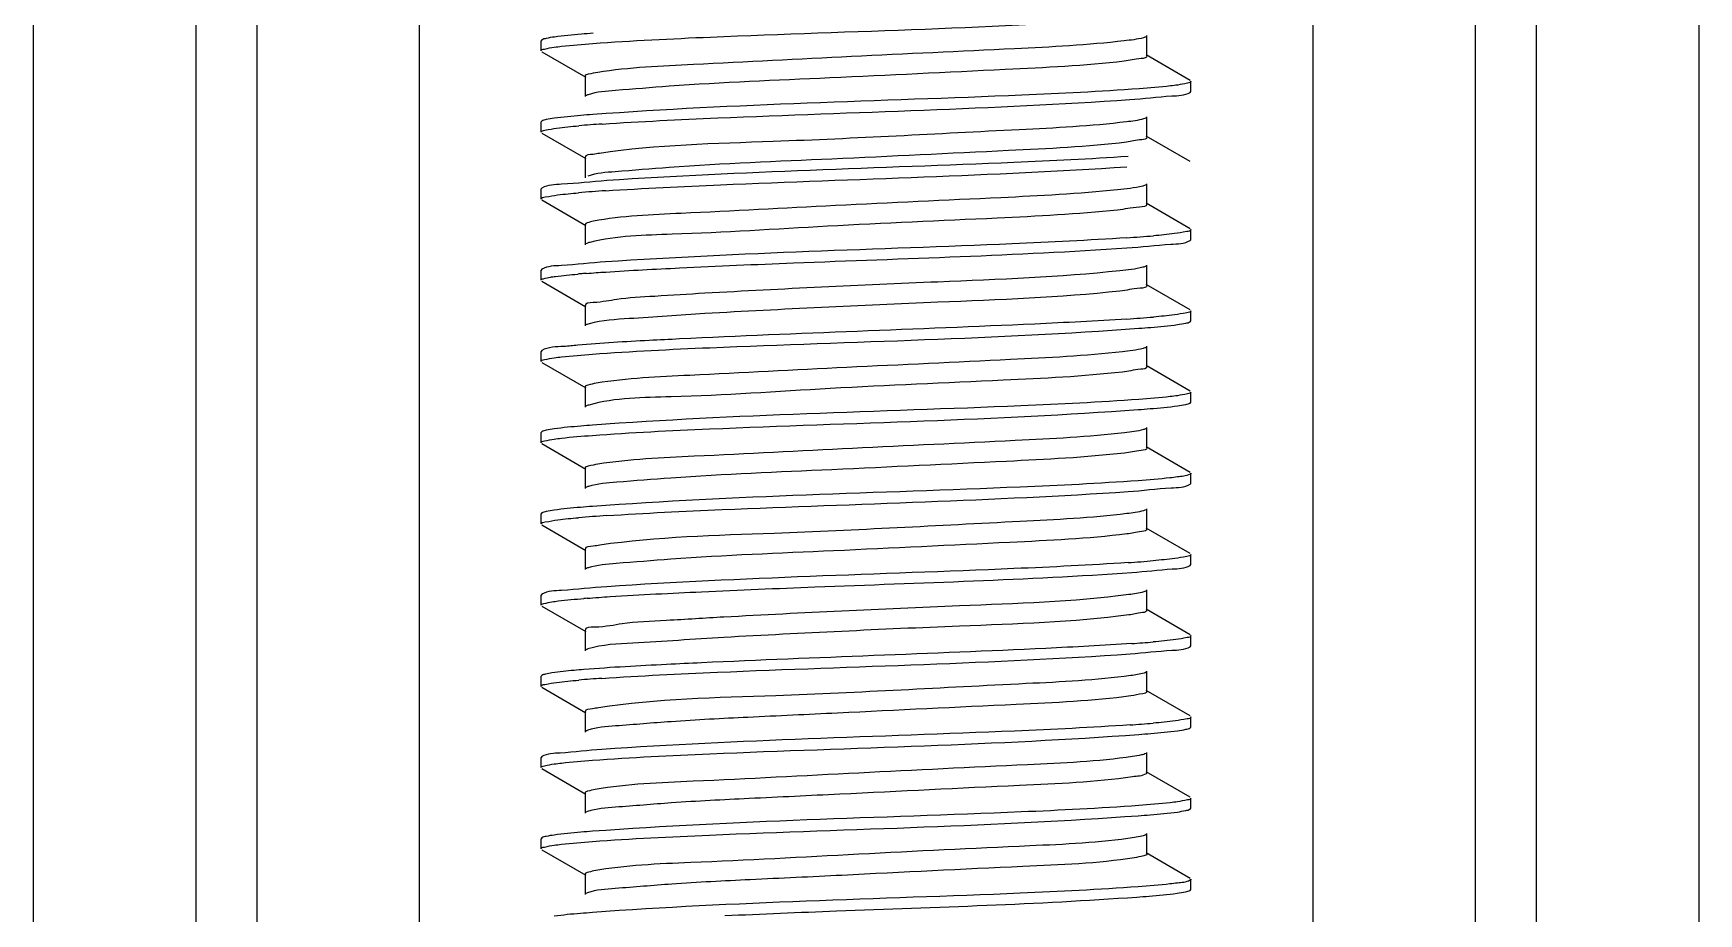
# Model space of a CAD drawing. Extents: x -427546 to -314919, y 698702 to 968782.
# Drawn here: x -415004.5 to -414699.4, y 911683.4 to 911844.7 of the extents above; entities that cross this region are included whole.
import ezdxf

# ---------------------------------------------------------------- set-up
doc = ezdxf.new("R2010")
doc.units = 0
doc.header["$LTSCALE"] = 1000
doc.header["$MEASUREMENT"] = 0
doc.layers.get('0').update_dxf_attribs({"linetype": 'CONTINUOUS'})

msp = doc.modelspace()

# ---------------------------------------------------------------- linework, layer by layer
at = {"linetype": 'CONTINUOUS'}
for p, q in [((-415004.48, 912764.98), (-415004.48, 909801.84)), ((-414974.72, 912764.98), (-414974.72, 909801.84)), ((-414963.55, 912764.98), (-414963.55, 909801.84)), ((-414933.79, 912764.98), (-414933.79, 909801.84)), ((-414770.08, 912764.98), (-414770.08, 909801.84)), ((-414740.31, 912764.98), (-414740.31, 909801.84)), ((-414729.15, 912764.98), (-414729.15, 909801.84)), ((-414699.38, 912764.98), (-414699.38, 909801.84)), ((-414911.32, 911843.55), (-414911.46, 911843.39)), ((-414911.46, 911841.53), (-414911.46, 911843.39)), ((-414911.46, 911841.53), (-414911.46, 911843.39)), ((-414800.46, 911840.6), (-414800.46, 911844.32)), ((-414911.32, 911841.36), (-414903.25, 911836.69)), ((-414792.54, 911836.11), (-414800.62, 911840.79)), ((-414903.41, 911836.88), (-414903.41, 911833.16)), ((-414792.4, 911834.09), (-414792.4, 911835.95)), ((-414792.4, 911834.09), (-414792.4, 911835.95)), ((-414792.54, 911833.92), (-414792.4, 911834.09)), ((-414800.46, 911825.71), (-414800.46, 911829.43)), ((-414911.32, 911828.67), (-414911.46, 911828.5)), ((-414911.46, 911826.64), (-414911.46, 911828.5)), ((-414911.46, 911826.64), (-414911.46, 911828.5)), ((-414911.32, 911826.48), (-414903.25, 911821.8)), ((-414792.54, 911821.23), (-414800.62, 911825.9)), ((-414903.41, 911821.99), (-414903.41, 911818.27)), ((-414911.32, 911816.4), (-414911.46, 911816.23)), ((-414911.46, 911814.37), (-414911.46, 911816.23)), ((-414911.46, 911814.37), (-414911.46, 911816.23)), ((-414911.32, 911814.21), (-414903.25, 911809.53)), ((-414800.46, 911813.44), (-414800.46, 911817.16)), ((-414792.54, 911808.95), (-414800.62, 911813.63)), ((-414903.41, 911809.72), (-414903.41, 911806)), ((-414792.4, 911806.93), (-414792.4, 911808.79)), ((-414792.4, 911806.93), (-414792.4, 911808.79)), ((-414792.54, 911806.77), (-414792.4, 911806.93)), ((-414800.46, 911798.56), (-414800.46, 911802.28)), ((-414911.32, 911801.51), (-414911.46, 911801.35)), ((-414911.46, 911799.49), (-414911.46, 911801.35)), ((-414911.46, 911799.49), (-414911.46, 911801.35)), ((-414911.32, 911799.33), (-414903.25, 911794.65)), ((-414792.54, 911794.07), (-414800.62, 911798.75)), ((-414903.41, 911794.84), (-414903.41, 911791.12)), ((-414792.4, 911792.05), (-414792.4, 911793.91)), ((-414792.4, 911792.05), (-414792.4, 911793.91)), ((-414792.54, 911791.88), (-414792.4, 911792.05)), ((-414800.46, 911783.68), (-414800.46, 911787.4)), ((-414911.32, 911786.63), (-414911.46, 911786.47)), ((-414911.46, 911784.61), (-414911.46, 911786.47)), ((-414911.46, 911784.61), (-414911.46, 911786.47)), ((-414911.32, 911784.44), (-414903.25, 911779.77)), ((-414792.54, 911779.19), (-414800.62, 911783.86)), ((-414903.41, 911779.96), (-414903.41, 911776.23)), ((-414792.4, 911777.16), (-414792.4, 911779.02)), ((-414792.4, 911777.16), (-414792.4, 911779.02)), ((-414792.54, 911777), (-414792.4, 911777.16)), ((-414911.32, 911771.75), (-414911.46, 911771.58)), ((-414911.46, 911769.72), (-414911.46, 911771.58)), ((-414911.46, 911769.72), (-414911.46, 911771.58)), ((-414800.46, 911768.79), (-414800.46, 911772.51)), ((-414911.32, 911769.56), (-414903.25, 911764.88)), ((-414792.54, 911764.3), (-414800.62, 911768.98)), ((-414903.41, 911765.07), (-414903.41, 911761.35)), ((-414792.54, 911762.12), (-414792.4, 911762.28)), ((-414792.4, 911762.28), (-414792.4, 911764.14)), ((-414792.4, 911762.28), (-414792.4, 911764.14)), ((-414911.32, 911756.86), (-414911.46, 911756.7)), ((-414911.46, 911754.84), (-414911.46, 911756.7)), ((-414911.46, 911754.84), (-414911.46, 911756.7)), ((-414800.46, 911753.91), (-414800.46, 911757.63)), ((-414911.32, 911754.68), (-414903.25, 911750)), ((-414792.54, 911749.42), (-414800.62, 911754.1)), ((-414903.41, 911750.19), (-414903.41, 911746.47)), ((-414792.54, 911747.24), (-414792.4, 911747.4)), ((-414792.4, 911747.4), (-414792.4, 911749.26)), ((-414792.4, 911747.4), (-414792.4, 911749.26)), ((-414911.32, 911741.98), (-414911.46, 911741.82)), ((-414911.46, 911739.96), (-414911.46, 911741.82)), ((-414911.46, 911739.96), (-414911.46, 911741.82)), ((-414800.46, 911739.03), (-414800.46, 911742.75)), ((-414911.32, 911739.79), (-414903.25, 911735.12)), ((-414792.54, 911734.54), (-414800.62, 911739.22)), ((-414903.41, 911735.31), (-414903.41, 911731.59)), ((-414792.54, 911732.35), (-414792.4, 911732.52)), ((-414792.4, 911732.52), (-414792.4, 911734.38)), ((-414792.4, 911732.52), (-414792.4, 911734.38)), ((-414911.32, 911727.1), (-414911.46, 911726.93)), ((-414911.46, 911725.07), (-414911.46, 911726.93)), ((-414911.46, 911725.07), (-414911.46, 911726.93)), ((-414800.46, 911724.14), (-414800.46, 911727.86)), ((-414911.32, 911724.91), (-414903.25, 911720.23)), ((-414792.54, 911719.66), (-414800.62, 911724.33)), ((-414903.41, 911720.42), (-414903.41, 911716.7)), ((-414792.54, 911717.47), (-414792.4, 911717.63)), ((-414792.4, 911717.63), (-414792.4, 911719.49)), ((-414792.4, 911717.63), (-414792.4, 911719.49)), ((-414911.32, 911712.21), (-414911.46, 911712.05)), ((-414911.46, 911710.19), (-414911.46, 911712.05)), ((-414911.46, 911710.19), (-414911.46, 911712.05)), ((-414800.46, 911709.26), (-414800.46, 911712.98)), ((-414911.32, 911710.03), (-414903.25, 911705.35)), ((-414792.54, 911704.77), (-414800.62, 911709.45)), ((-414903.41, 911705.54), (-414903.41, 911701.82)), ((-414792.4, 911702.75), (-414792.4, 911704.61)), ((-414792.4, 911702.75), (-414792.4, 911704.61)), ((-414902.95, 911702.14), (-414903.25, 911702.01)), ((-414792.54, 911702.59), (-414792.4, 911702.75)), ((-414911.32, 911697.33), (-414911.46, 911697.17)), ((-414911.46, 911695.31), (-414911.46, 911697.17)), ((-414911.46, 911695.31), (-414911.46, 911697.17)), ((-414800.46, 911694.38), (-414800.46, 911698.1)), ((-414911.32, 911695.15), (-414903.25, 911690.47)), ((-414792.54, 911689.89), (-414800.62, 911694.57)), ((-414903.41, 911690.66), (-414903.41, 911686.94)), ((-414792.4, 911687.87), (-414792.4, 911689.73)), ((-414792.4, 911687.87), (-414792.4, 911689.73)), ((-414902.98, 911687.24), (-414903.25, 911687.12)), ((-414792.54, 911687.7), (-414792.4, 911687.87))]:
    msp.add_line(p, q, dxfattribs=at)
for centre, radius, start, end in [((-414883.18, 911573.5), 255.2, 93.8398, 94.8043), ((-414882.32, 911550.39), 266.07, 93.7309, 94.7995), ((-414821.41, 912071.06), 264.34, 273.7477, 274.8005), ((-414888.93, 911616.98), 184.33, 94.6427, 94.9248), ((-414886.2, 911583.46), 217.95, 94.4553, 94.6449), ((-414821.43, 912056.5), 264.67, 273.7437, 274.8009), ((-414882.06, 911487.58), 269.35, 93.6981, 94.7988), ((-414821.13, 912008.09), 260.89, 273.7828, 274.8013), ((-414885.65, 911517.01), 224.89, 94.4275, 94.5797), ((-414820.19, 911981.33), 248.98, 273.9093, 274.8037), ((-414883.25, 911472.73), 254.39, 93.8492, 94.8033), ((-414820.63, 911972), 254.55, 273.8479, 274.803)]:
    msp.add_arc(centre, radius, start, end, dxfattribs=at)
for points, knots in [([(-414901.89, 911844.75), (-414902.62, 911844.7), (-414905, 911844.51), (-414907.38, 911844.3), (-414909.01, 911844.07)], [0, 0, 0, 0, 0.307276, 1, 1, 1, 1]), ([(-414901.97, 911842.88), (-414894.79, 911843.41), (-414861.42, 911845.04), (-414828, 911845.69), (-414801.86, 911847.61)], [0, 0, 0, 0, 0.215407, 1, 1, 1, 1]), ([(-414911.46, 911841.53), (-414911.46, 911841.76), (-414910.27, 911841.96), (-414909.65, 911842.12), (-414909.04, 911842.21)], [0, 0, 0, 0, 0.274415, 1, 1, 1, 1]), ([(-414909.01, 911844.07), (-414909.52, 911844), (-414910.29, 911843.86), (-414911.08, 911843.69), (-414911.32, 911843.55)], [0, 0, 0, 0, 0.643741, 1, 1, 1, 1]), ([(-414909.04, 911842.21), (-414908.59, 911842.27), (-414906.24, 911842.56), (-414903.88, 911842.74), (-414901.97, 911842.88)], [0, 0, 0, 0, 0.191381, 1, 1, 1, 1]), ([(-414804.62, 911843.36), (-414811.29, 911842.58), (-414827.98, 911841.74), (-414854.29, 911840.52), (-414879.73, 911839.18), (-414895.29, 911838.49), (-414901.09, 911837.59)], [0, 0, 0, 0, 0.208516, 0.518039, 0.81764, 1, 1, 1, 1]), ([(-414800.62, 911844.13), (-414800.77, 911844.04), (-414802.09, 911843.63), (-414803.44, 911843.5), (-414804.62, 911843.36)], [0, 0, 0, 0, 0.131982, 1, 1, 1, 1]), ([(-414804.62, 911839.64), (-414811.85, 911838.79), (-414829.86, 911837.96), (-414857.64, 911836.55), (-414881.5, 911835.62), (-414896.2, 911834.38), (-414901.23, 911834.01), (-414902.85, 911833.5)], [0, 0, 0, 0, 0.222005, 0.548688, 0.848211, 0.948158, 1, 1, 1, 1]), ([(-414800.46, 911840.6), (-414800.45, 911840.21), (-414802.56, 911840.06), (-414803.58, 911839.76), (-414804.62, 911839.64)], [0, 0, 0, 0, 0.268827, 1, 1, 1, 1]), ([(-414901.09, 911837.59), (-414901.68, 911837.5), (-414902.29, 911837.35), (-414903.41, 911837.1), (-414903.41, 911836.88)], [0, 0, 0, 0, 0.721013, 1, 1, 1, 1]), ([(-414792.4, 911835.95), (-414792.4, 911835.71), (-414793.58, 911835.52), (-414794.21, 911835.35), (-414794.81, 911835.27)], [0, 0, 0, 0, 0.274505, 1, 1, 1, 1]), ([(-414902.85, 911833.5), (-414902.93, 911833.48), (-414903.06, 911833.43), (-414903.19, 911833.37), (-414903.24, 911833.34)], [0, 0, 0, 0, 0.563231, 1, 1, 1, 1]), ([(-414801.86, 911834.59), (-414809.03, 911834.06), (-414842.4, 911832.44), (-414875.82, 911831.78), (-414901.97, 911829.86)], [0, 0, 0, 0, 0.215206, 1, 1, 1, 1]), ([(-414900.27, 911828.12), (-414893.22, 911828.6), (-414861, 911830.15), (-414828.74, 911830.9), (-414803.61, 911832.61)], [0, 0, 0, 0, 0.219091, 1, 1, 1, 1]), ([(-414803.61, 911832.61), (-414801.05, 911832.78), (-414797.45, 911833.28), (-414793.54, 911833.35), (-414792.54, 911833.92)], [0, 0, 0, 0, 0.690238, 1, 1, 1, 1]), ([(-414794.81, 911835.27), (-414795.26, 911835.21), (-414797.6, 911834.92), (-414799.96, 911834.73), (-414801.86, 911834.59)], [0, 0, 0, 0, 0.191317, 1, 1, 1, 1]), ([(-414901.97, 911829.86), (-414902.7, 911829.81), (-414905.06, 911829.62), (-414907.42, 911829.41), (-414909.04, 911829.18)], [0, 0, 0, 0, 0.307434, 1, 1, 1, 1]), ([(-414911.46, 911826.64), (-414911.46, 911826.91), (-414910.05, 911827.09), (-414909.33, 911827.29), (-414908.61, 911827.38)], [0, 0, 0, 0, 0.271629, 1, 1, 1, 1]), ([(-414909.04, 911829.18), (-414909.54, 911829.11), (-414910.3, 911828.98), (-414911.08, 911828.81), (-414911.32, 911828.67)], [0, 0, 0, 0, 0.643277, 1, 1, 1, 1]), ([(-414804.22, 911828.52), (-414810.73, 911827.72), (-414832.34, 911826.69), (-414864.48, 911824.86), (-414890.24, 911824.29), (-414900.78, 911822.75)], [0, 0, 0, 0, 0.203452, 0.669893, 1, 1, 1, 1]), ([(-414800.62, 911829.25), (-414800.76, 911829.16), (-414801.94, 911828.78), (-414803.17, 911828.65), (-414804.22, 911828.52)], [0, 0, 0, 0, 0.134844, 1, 1, 1, 1]), ([(-414804.22, 911824.8), (-414811.39, 911823.92), (-414829.42, 911823.11), (-414857.33, 911821.67), (-414881.42, 911820.76), (-414896.25, 911819.48), (-414901.29, 911819.13), (-414902.9, 911818.6)], [0, 0, 0, 0, 0.219023, 0.546829, 0.848448, 0.948708, 1, 1, 1, 1]), ([(-414800.46, 911825.71), (-414800.45, 911825.36), (-414802.35, 911825.18), (-414803.28, 911824.92), (-414804.22, 911824.8)], [0, 0, 0, 0, 0.270217, 1, 1, 1, 1]), ([(-414900.78, 911822.75), (-414901.16, 911822.7), (-414901.9, 911822.49), (-414903.41, 911822.52), (-414903.41, 911821.99)], [0, 0, 0, 0, 0.421526, 1, 1, 1, 1]), ([(-414899.64, 911815.89), (-414892.62, 911816.36), (-414860.79, 911817.88), (-414828.91, 911818.65), (-414804.13, 911820.3)], [0, 0, 0, 0, 0.220571, 1, 1, 1, 1]), ([(-414803.93, 911822.18), (-414810.89, 911821.71), (-414842.73, 911820.18), (-414874.6, 911819.4), (-414899.44, 911817.76)], [0, 0, 0, 0, 0.219007, 1, 1, 1, 1]), ([(-414899.44, 911817.76), (-414902.2, 911817.58), (-414906.05, 911817.05), (-414910.25, 911817.01), (-414911.32, 911816.4)], [0, 0, 0, 0, 0.691503, 1, 1, 1, 1]), ([(-414911.46, 911814.37), (-414911.46, 911814.66), (-414909.95, 911814.83), (-414909.19, 911815.03), (-414908.43, 911815.13)], [0, 0, 0, 0, 0.270691, 1, 1, 1, 1]), ([(-414805.85, 911816.07), (-414812.96, 911815.33), (-414830.2, 911814.45), (-414856.87, 911813.29), (-414881.71, 911811.85), (-414896.59, 911811.31), (-414901.88, 911810.3)], [0, 0, 0, 0, 0.222949, 0.537937, 0.832059, 1, 1, 1, 1]), ([(-414800.62, 911816.97), (-414800.81, 911816.86), (-414802.54, 911816.38), (-414804.31, 911816.23), (-414805.85, 911816.07)], [0, 0, 0, 0, 0.124926, 1, 1, 1, 1]), ([(-414805.85, 911812.35), (-414813.18, 911811.59), (-414830.91, 911810.69), (-414858.15, 911809.57), (-414882.92, 911807.9), (-414897.62, 911807.66), (-414902.52, 911806.44)], [0, 0, 0, 0, 0.22824, 0.54962, 0.84357, 1, 1, 1, 1]), ([(-414800.46, 911813.44), (-414800.45, 911812.95), (-414803.23, 911812.89), (-414804.5, 911812.49), (-414805.85, 911812.35)], [0, 0, 0, 0, 0.265953, 1, 1, 1, 1]), ([(-414901.88, 911810.3), (-414902.27, 911810.23), (-414902.71, 911810.12), (-414903.41, 911809.88), (-414903.41, 911809.72)], [0, 0, 0, 0, 0.710384, 1, 1, 1, 1]), ([(-414792.4, 911808.79), (-414792.4, 911808.51), (-414793.9, 911808.34), (-414794.65, 911808.13), (-414795.4, 911808.04)], [0, 0, 0, 0, 0.270828, 1, 1, 1, 1]), ([(-414902.52, 911806.44), (-414902.66, 911806.41), (-414902.91, 911806.34), (-414903.15, 911806.24), (-414903.24, 911806.19)], [0, 0, 0, 0, 0.588567, 1, 1, 1, 1]), ([(-414804.13, 911807.28), (-414811.12, 911806.81), (-414842.96, 911805.28), (-414874.83, 911804.52), (-414899.64, 911802.87)], [0, 0, 0, 0, 0.220044, 1, 1, 1, 1]), ([(-414886.07, 911801.76), (-414879.12, 911802.1), (-414851.81, 911803.28), (-414824.48, 911804.06), (-414804.15, 911805.42)], [0, 0, 0, 0, 0.25454, 1, 1, 1, 1]), ([(-414804.15, 911805.42), (-414801.46, 911805.6), (-414797.7, 911806.12), (-414793.59, 911806.17), (-414792.54, 911806.77)], [0, 0, 0, 0, 0.69109, 1, 1, 1, 1]), ([(-414899.64, 911802.87), (-414902.34, 911802.69), (-414906.13, 911802.16), (-414910.27, 911802.12), (-414911.32, 911801.51)], [0, 0, 0, 0, 0.691213, 1, 1, 1, 1]), ([(-414800.62, 911802.09), (-414800.8, 911801.99), (-414802.38, 911801.53), (-414803.99, 911801.38), (-414805.4, 911801.23)], [0, 0, 0, 0, 0.127252, 1, 1, 1, 1]), ([(-414911.46, 911799.49), (-414911.46, 911799.66), (-414910.66, 911799.87), (-414910.19, 911799.99), (-414909.76, 911800.06)], [0, 0, 0, 0, 0.28203, 1, 1, 1, 1]), ([(-414909.76, 911800.06), (-414909.44, 911800.11), (-414907.78, 911800.35), (-414906.11, 911800.51), (-414904.75, 911800.62)], [0, 0, 0, 0, 0.190713, 1, 1, 1, 1]), ([(-414903.13, 911800.76), (-414901.96, 911800.85), (-414896.28, 911801.25), (-414890.59, 911801.54), (-414886.07, 911801.76)], [0, 0, 0, 0, 0.205696, 1, 1, 1, 1]), ([(-414805.4, 911801.23), (-414816.47, 911800.04), (-414841.87, 911799.11), (-414867.22, 911797.91), (-414881.45, 911797.11)], [0, 0, 0, 0, 0.438605, 1, 1, 1, 1]), ([(-414881.45, 911797.11), (-414884.51, 911796.94), (-414889.74, 911796.56), (-414897.07, 911796.22), (-414900.45, 911795.4), (-414903.4, 911795.36), (-414903.41, 911794.84)], [0, 0, 0, 0, 0.415, 0.730895, 0.928614, 1, 1, 1, 1]), ([(-414805.4, 911797.51), (-414816.47, 911796.32), (-414841.87, 911795.39), (-414867.22, 911794.19), (-414881.45, 911793.39)], [0, 0, 0, 0, 0.438605, 1, 1, 1, 1]), ([(-414800.46, 911798.56), (-414800.45, 911798.11), (-414802.98, 911798.01), (-414804.16, 911797.65), (-414805.4, 911797.51)], [0, 0, 0, 0, 0.266804, 1, 1, 1, 1]), ([(-414881.45, 911793.39), (-414886.08, 911793.13), (-414893.12, 911792.57), (-414900.25, 911792.16), (-414902.62, 911791.53)], [0, 0, 0, 0, 0.654734, 1, 1, 1, 1]), ([(-414792.4, 911793.91), (-414792.4, 911793.63), (-414793.9, 911793.45), (-414794.65, 911793.25), (-414795.4, 911793.15)], [0, 0, 0, 0, 0.270838, 1, 1, 1, 1]), ([(-414902.62, 911791.53), (-414902.74, 911791.5), (-414902.96, 911791.44), (-414903.16, 911791.35), (-414903.24, 911791.31)], [0, 0, 0, 0, 0.581773, 1, 1, 1, 1]), ([(-414902.02, 911785.96), (-414894.86, 911786.49), (-414861.51, 911788.11), (-414828.1, 911788.77), (-414801.96, 911790.69)], [0, 0, 0, 0, 0.214998, 1, 1, 1, 1]), ([(-414804.15, 911792.39), (-414809.77, 911792.02), (-414837.07, 911790.66), (-414864.39, 911789.79), (-414886.07, 911788.74)], [0, 0, 0, 0, 0.205964, 1, 1, 1, 1]), ([(-414801.96, 911790.69), (-414801.23, 911790.74), (-414798.86, 911790.93), (-414796.48, 911791.14), (-414794.85, 911791.37)], [0, 0, 0, 0, 0.307332, 1, 1, 1, 1]), ([(-414794.85, 911791.37), (-414794.34, 911791.44), (-414793.57, 911791.57), (-414792.79, 911791.74), (-414792.54, 911791.88)], [0, 0, 0, 0, 0.643619, 1, 1, 1, 1]), ([(-414904.75, 911787.6), (-414905.6, 911787.53), (-414907.76, 911787.24), (-414910.14, 911787.31), (-414911.32, 911786.63)], [0, 0, 0, 0, 0.38307, 1, 1, 1, 1]), ([(-414886.07, 911788.74), (-414887.93, 911788.65), (-414894.17, 911788.33), (-414900.4, 911787.98), (-414904.75, 911787.6)], [0, 0, 0, 0, 0.299335, 1, 1, 1, 1]), ([(-414800.62, 911787.21), (-414800.78, 911787.11), (-414802.22, 911786.68), (-414803.69, 911786.54), (-414804.96, 911786.4)], [0, 0, 0, 0, 0.129757, 1, 1, 1, 1]), ([(-414911.46, 911784.61), (-414911.46, 911784.84), (-414910.28, 911785.04), (-414909.66, 911785.2), (-414909.06, 911785.28)], [0, 0, 0, 0, 0.27455, 1, 1, 1, 1]), ([(-414909.06, 911785.28), (-414908.61, 911785.35), (-414906.27, 911785.63), (-414903.92, 911785.82), (-414902.02, 911785.96)], [0, 0, 0, 0, 0.19129, 1, 1, 1, 1]), ([(-414804.96, 911786.4), (-414811.77, 911785.63), (-414828.62, 911784.78), (-414855.05, 911783.57), (-414880.33, 911782.21), (-414895.68, 911781.56), (-414901.34, 911780.63)], [0, 0, 0, 0, 0.212745, 0.523869, 0.821865, 1, 1, 1, 1]), ([(-414800.46, 911783.68), (-414800.45, 911783.26), (-414802.75, 911783.13), (-414803.84, 911782.8), (-414804.96, 911782.68)], [0, 0, 0, 0, 0.26783, 1, 1, 1, 1]), ([(-414901.34, 911780.63), (-414901.86, 911780.54), (-414902.43, 911780.41), (-414903.41, 911780.16), (-414903.41, 911779.96)], [0, 0, 0, 0, 0.718436, 1, 1, 1, 1]), ([(-414804.96, 911782.68), (-414812.21, 911781.86), (-414830.07, 911780.97), (-414857.69, 911779.86), (-414882.85, 911778.04), (-414897.84, 911777.99), (-414902.7, 911776.63)], [0, 0, 0, 0, 0.223258, 0.547569, 0.845448, 1, 1, 1, 1]), ([(-414801.96, 911777.66), (-414809.15, 911777.14), (-414842.5, 911775.51), (-414875.91, 911774.86), (-414902.02, 911772.94)], [0, 0, 0, 0, 0.215728, 1, 1, 1, 1]), ([(-414794.85, 911778.34), (-414795.3, 911778.28), (-414797.66, 911777.99), (-414800.04, 911777.8), (-414801.96, 911777.66)], [0, 0, 0, 0, 0.19147, 1, 1, 1, 1]), ([(-414792.4, 911779.02), (-414792.4, 911778.79), (-414793.6, 911778.59), (-414794.23, 911778.43), (-414794.85, 911778.34)], [0, 0, 0, 0, 0.274248, 1, 1, 1, 1]), ([(-414902.7, 911776.63), (-414902.81, 911776.6), (-414902.99, 911776.54), (-414903.17, 911776.46), (-414903.24, 911776.42)], [0, 0, 0, 0, 0.575828, 1, 1, 1, 1]), ([(-414902.06, 911771.07), (-414894.92, 911771.6), (-414861.58, 911773.23), (-414828.2, 911773.89), (-414802.07, 911775.8)], [0, 0, 0, 0, 0.214643, 1, 1, 1, 1]), ([(-414802.07, 911775.8), (-414801.33, 911775.85), (-414798.93, 911776.04), (-414796.53, 911776.25), (-414794.87, 911776.48)], [0, 0, 0, 0, 0.307278, 1, 1, 1, 1]), ([(-414794.87, 911776.48), (-414794.36, 911776.55), (-414793.59, 911776.69), (-414792.79, 911776.86), (-414792.54, 911777)], [0, 0, 0, 0, 0.644079, 1, 1, 1, 1]), ([(-414909.06, 911772.26), (-414909.55, 911772.19), (-414910.31, 911772.06), (-414911.08, 911771.88), (-414911.32, 911771.75)], [0, 0, 0, 0, 0.642977, 1, 1, 1, 1]), ([(-414902.02, 911772.94), (-414902.74, 911772.88), (-414905.09, 911772.7), (-414907.44, 911772.49), (-414909.06, 911772.26)], [0, 0, 0, 0, 0.307533, 1, 1, 1, 1]), ([(-414804.55, 911771.56), (-414811.2, 911770.78), (-414827.85, 911769.95), (-414854.14, 911768.72), (-414879.61, 911767.39), (-414895.21, 911766.69), (-414901.04, 911765.79)], [0, 0, 0, 0, 0.207666, 0.516866, 0.81679, 1, 1, 1, 1]), ([(-414800.62, 911772.33), (-414800.77, 911772.24), (-414802.06, 911771.83), (-414803.4, 911771.7), (-414804.55, 911771.56)], [0, 0, 0, 0, 0.132446, 1, 1, 1, 1]), ([(-414911.46, 911769.72), (-414911.46, 911769.95), (-414910.29, 911770.15), (-414909.67, 911770.31), (-414909.07, 911770.4)], [0, 0, 0, 0, 0.274625, 1, 1, 1, 1]), ([(-414909.07, 911770.4), (-414908.62, 911770.46), (-414906.29, 911770.75), (-414903.95, 911770.93), (-414902.06, 911771.07)], [0, 0, 0, 0, 0.191275, 1, 1, 1, 1]), ([(-414800.46, 911768.79), (-414800.45, 911768.41), (-414802.53, 911768.25), (-414803.53, 911767.96), (-414804.55, 911767.84)], [0, 0, 0, 0, 0.269044, 1, 1, 1, 1]), ([(-414901.04, 911765.79), (-414901.64, 911765.7), (-414902.27, 911765.55), (-414903.41, 911765.3), (-414903.41, 911765.07)], [0, 0, 0, 0, 0.721489, 1, 1, 1, 1]), ([(-414804.55, 911767.84), (-414811.73, 911767), (-414829.65, 911766.16), (-414857.35, 911764.77), (-414881.2, 911763.82), (-414896, 911762.61), (-414901.09, 911762.22), (-414902.77, 911761.72)], [0, 0, 0, 0, 0.220439, 0.545965, 0.845865, 0.946757, 1, 1, 1, 1]), ([(-414802.07, 911762.77), (-414809.26, 911762.25), (-414842.6, 911760.63), (-414875.98, 911759.97), (-414902.06, 911758.05)], [0, 0, 0, 0, 0.216242, 1, 1, 1, 1]), ([(-414794.87, 911763.46), (-414795.33, 911763.39), (-414797.72, 911763.1), (-414800.12, 911762.91), (-414802.07, 911762.77)], [0, 0, 0, 0, 0.191504, 1, 1, 1, 1]), ([(-414792.4, 911764.14), (-414792.4, 911764.06), (-414793.28, 911763.51), (-414794.09, 911763.57), (-414794.87, 911763.46)], [0, 0, 0, 0, 0.088885, 1, 1, 1, 1]), ([(-414902.77, 911761.72), (-414902.86, 911761.7), (-414903.02, 911761.64), (-414903.18, 911761.58), (-414903.24, 911761.54)], [0, 0, 0, 0, 0.570334, 1, 1, 1, 1]), ([(-414899.44, 911756.37), (-414892.39, 911756.84), (-414860.55, 911758.36), (-414828.67, 911759.12), (-414803.92, 911760.78)], [0, 0, 0, 0, 0.221629, 1, 1, 1, 1]), ([(-414803.92, 911760.78), (-414801.29, 911760.96), (-414797.59, 911761.47), (-414793.57, 911761.53), (-414792.54, 911762.12)], [0, 0, 0, 0, 0.69073, 1, 1, 1, 1]), ([(-414909.07, 911757.37), (-414909.56, 911757.31), (-414910.31, 911757.17), (-414911.08, 911757), (-414911.32, 911756.86)], [0, 0, 0, 0, 0.642812, 1, 1, 1, 1]), ([(-414902.06, 911758.05), (-414902.78, 911758), (-414905.12, 911757.81), (-414907.46, 911757.6), (-414909.07, 911757.37)], [0, 0, 0, 0, 0.307553, 1, 1, 1, 1]), ([(-414804.15, 911756.73), (-414810.64, 911755.93), (-414832.21, 911754.9), (-414864.36, 911753.07), (-414890.15, 911752.48), (-414900.72, 911750.96)], [0, 0, 0, 0, 0.202603, 0.668804, 1, 1, 1, 1]), ([(-414800.62, 911757.44), (-414800.76, 911757.36), (-414801.92, 911756.98), (-414803.12, 911756.86), (-414804.15, 911756.73)], [0, 0, 0, 0, 0.135346, 1, 1, 1, 1]), ([(-414911.46, 911754.84), (-414911.46, 911755.13), (-414909.93, 911755.29), (-414909.17, 911755.51), (-414908.4, 911755.6)], [0, 0, 0, 0, 0.270507, 1, 1, 1, 1]), ([(-414800.46, 911753.91), (-414800.45, 911753.56), (-414802.31, 911753.38), (-414803.23, 911753.12), (-414804.15, 911753.01)], [0, 0, 0, 0, 0.270473, 1, 1, 1, 1]), ([(-414900.72, 911750.96), (-414901.11, 911750.9), (-414901.87, 911750.69), (-414903.41, 911750.73), (-414903.41, 911750.19)], [0, 0, 0, 0, 0.421733, 1, 1, 1, 1]), ([(-414804.15, 911753.01), (-414811.27, 911752.13), (-414829.21, 911751.31), (-414857.04, 911749.89), (-414881.13, 911748.96), (-414896.05, 911747.71), (-414901.17, 911747.33), (-414902.83, 911746.82)], [0, 0, 0, 0, 0.21746, 0.544109, 0.846107, 0.947311, 1, 1, 1, 1]), ([(-414803.92, 911747.76), (-414810.88, 911747.29), (-414842.72, 911745.76), (-414874.6, 911744.99), (-414899.44, 911743.35)], [0, 0, 0, 0, 0.218973, 1, 1, 1, 1]), ([(-414803.21, 911745.95), (-414800.75, 911746.12), (-414797.28, 911746.6), (-414793.51, 911746.68), (-414792.54, 911747.24)], [0, 0, 0, 0, 0.689563, 1, 1, 1, 1]), ([(-414792.4, 911749.26), (-414792.4, 911748.98), (-414793.87, 911748.81), (-414794.61, 911748.6), (-414795.36, 911748.51)], [0, 0, 0, 0, 0.271064, 1, 1, 1, 1]), ([(-414902.83, 911746.82), (-414902.91, 911746.8), (-414903.05, 911746.75), (-414903.19, 911746.69), (-414903.24, 911746.66)], [0, 0, 0, 0, 0.565364, 1, 1, 1, 1]), ([(-414882.04, 911742.42), (-414875.13, 911742.74), (-414848.85, 911743.86), (-414822.55, 911744.61), (-414803.21, 911745.95)], [0, 0, 0, 0, 0.263095, 1, 1, 1, 1]), ([(-414899.44, 911743.35), (-414902.19, 911743.17), (-414906.05, 911742.63), (-414910.25, 911742.59), (-414911.32, 911741.98)], [0, 0, 0, 0, 0.691512, 1, 1, 1, 1]), ([(-414909.46, 911740.57), (-414909.09, 911740.63), (-414907.15, 911740.89), (-414905.19, 911741.06), (-414903.61, 911741.19)], [0, 0, 0, 0, 0.191021, 1, 1, 1, 1]), ([(-414903.01, 911741.23), (-414901.61, 911741.34), (-414894.62, 911741.82), (-414887.63, 911742.16), (-414882.04, 911742.42)], [0, 0, 0, 0, 0.201424, 1, 1, 1, 1]), ([(-414803.78, 911741.89), (-414814.05, 911740.55), (-414838.86, 911739.79), (-414863.58, 911738.54), (-414877.97, 911737.77)], [0, 0, 0, 0, 0.418207, 1, 1, 1, 1]), ([(-414800.62, 911742.56), (-414800.75, 911742.48), (-414801.78, 911742.14), (-414802.86, 911742.01), (-414803.78, 911741.89)], [0, 0, 0, 0, 0.138483, 1, 1, 1, 1]), ([(-414911.46, 911739.96), (-414911.46, 911740.15), (-414910.5, 911740.36), (-414909.97, 911740.5), (-414909.46, 911740.57)], [0, 0, 0, 0, 0.278252, 1, 1, 1, 1]), ([(-414803.78, 911738.17), (-414814.05, 911736.83), (-414838.86, 911736.07), (-414863.58, 911734.82), (-414877.97, 911734.05)], [0, 0, 0, 0, 0.418207, 1, 1, 1, 1]), ([(-414800.46, 911739.03), (-414800.45, 911738.71), (-414802.11, 911738.51), (-414802.95, 911738.28), (-414803.78, 911738.17)], [0, 0, 0, 0, 0.272138, 1, 1, 1, 1]), ([(-414877.97, 911737.77), (-414881.48, 911737.58), (-414887.51, 911737.15), (-414896.02, 911736.84), (-414899.91, 911735.86), (-414903.41, 911735.92), (-414903.41, 911735.31)], [0, 0, 0, 0, 0.411949, 0.728681, 0.928197, 1, 1, 1, 1]), ([(-414902.87, 911731.93), (-414902.94, 911731.9), (-414903.07, 911731.86), (-414903.19, 911731.8), (-414903.24, 911731.77)], [0, 0, 0, 0, 0.560801, 1, 1, 1, 1]), ([(-414877.97, 911734.05), (-414883.53, 911733.75), (-414891.77, 911733.02), (-414900.24, 911732.77), (-414902.87, 911731.93)], [0, 0, 0, 0, 0.668187, 1, 1, 1, 1]), ([(-414803.21, 911732.93), (-414808.47, 911732.56), (-414834.74, 911731.22), (-414861.03, 911730.37), (-414882.04, 911729.4)], [0, 0, 0, 0, 0.200271, 1, 1, 1, 1]), ([(-414803.55, 911731.04), (-414801, 911731.22), (-414797.43, 911731.71), (-414793.54, 911731.78), (-414792.54, 911732.35)], [0, 0, 0, 0, 0.690138, 1, 1, 1, 1]), ([(-414792.4, 911734.38), (-414792.4, 911734.11), (-414793.77, 911733.93), (-414794.47, 911733.74), (-414795.17, 911733.65)], [0, 0, 0, 0, 0.272105, 1, 1, 1, 1]), ([(-414882.04, 911729.4), (-414884.18, 911729.3), (-414891.37, 911728.95), (-414898.56, 911728.57), (-414903.61, 911728.17)], [0, 0, 0, 0, 0.296988, 1, 1, 1, 1]), ([(-414900.32, 911726.55), (-414893.27, 911727.03), (-414861.01, 911728.58), (-414828.71, 911729.32), (-414803.55, 911731.04)], [0, 0, 0, 0, 0.218971, 1, 1, 1, 1]), ([(-414911.46, 911725.07), (-414911.46, 911725.34), (-414910.05, 911725.52), (-414909.33, 911725.72), (-414908.61, 911725.81)], [0, 0, 0, 0, 0.271637, 1, 1, 1, 1]), ([(-414909.46, 911727.55), (-414909.86, 911727.49), (-414910.49, 911727.37), (-414911.12, 911727.21), (-414911.32, 911727.1)], [0, 0, 0, 0, 0.635229, 1, 1, 1, 1]), ([(-414903.61, 911728.17), (-414904.21, 911728.12), (-414906.16, 911727.95), (-414908.12, 911727.76), (-414909.46, 911727.55)], [0, 0, 0, 0, 0.308017, 1, 1, 1, 1]), ([(-414803.42, 911727.06), (-414809.76, 911726.18), (-414831.5, 911725.21), (-414863.95, 911723.27), (-414890.22, 911722.78), (-414900.95, 911721.16)], [0, 0, 0, 0, 0.196527, 0.666696, 1, 1, 1, 1]), ([(-414800.62, 911727.68), (-414800.74, 911727.61), (-414801.65, 911727.29), (-414802.61, 911727.17), (-414803.42, 911727.06)], [0, 0, 0, 0, 0.141904, 1, 1, 1, 1]), ([(-414803.42, 911723.34), (-414810.37, 911722.38), (-414828.33, 911721.61), (-414851.71, 911720.43), (-414872.78, 911719.44), (-414886.37, 911718.78), (-414896.1, 911717.92), (-414901.28, 911717.58), (-414902.91, 911717.03)], [0, 0, 0, 0, 0.211039, 0.539644, 0.704709, 0.845991, 0.948071, 1, 1, 1, 1]), ([(-414800.46, 911724.14), (-414800.46, 911723.86), (-414801.92, 911723.64), (-414802.68, 911723.44), (-414803.42, 911723.34)], [0, 0, 0, 0, 0.274084, 1, 1, 1, 1]), ([(-414900.95, 911721.16), (-414901.31, 911721.1), (-414902.01, 911720.9), (-414903.41, 911720.92), (-414903.41, 911720.42)], [0, 0, 0, 0, 0.420596, 1, 1, 1, 1]), ([(-414902.91, 911717.03), (-414902.98, 911717.01), (-414903.09, 911716.97), (-414903.2, 911716.92), (-414903.24, 911716.89)], [0, 0, 0, 0, 0.556813, 1, 1, 1, 1]), ([(-414803.55, 911718.02), (-414810.6, 911717.54), (-414842.86, 911715.98), (-414875.16, 911715.24), (-414900.32, 911713.52)], [0, 0, 0, 0, 0.219019, 1, 1, 1, 1]), ([(-414801.96, 911716.27), (-414801.23, 911716.33), (-414798.85, 911716.51), (-414796.48, 911716.72), (-414794.85, 911716.95)], [0, 0, 0, 0, 0.307335, 1, 1, 1, 1]), ([(-414792.4, 911719.49), (-414792.4, 911719.22), (-414793.82, 911719.04), (-414794.54, 911718.85), (-414795.26, 911718.76)], [0, 0, 0, 0, 0.271601, 1, 1, 1, 1]), ([(-414794.85, 911716.95), (-414794.34, 911717.02), (-414793.57, 911717.16), (-414792.79, 911717.33), (-414792.54, 911717.47)], [0, 0, 0, 0, 0.643606, 1, 1, 1, 1]), ([(-414900.32, 911713.52), (-414902.87, 911713.35), (-414906.44, 911712.86), (-414910.33, 911712.78), (-414911.32, 911712.21)], [0, 0, 0, 0, 0.690145, 1, 1, 1, 1]), ([(-414902.02, 911711.54), (-414894.86, 911712.07), (-414861.5, 911713.7), (-414828.1, 911714.36), (-414801.96, 911716.27)], [0, 0, 0, 0, 0.215007, 1, 1, 1, 1]), ([(-414911.46, 911710.19), (-414911.46, 911710.42), (-414910.28, 911710.62), (-414909.66, 911710.78), (-414909.06, 911710.87)], [0, 0, 0, 0, 0.274548, 1, 1, 1, 1]), ([(-414909.06, 911710.87), (-414908.61, 911710.93), (-414906.27, 911711.22), (-414903.92, 911711.4), (-414902.02, 911711.54)], [0, 0, 0, 0, 0.19129, 1, 1, 1, 1]), ([(-414803.09, 911712.22), (-414809.46, 911711.29), (-414826.23, 911710.55), (-414853.08, 911709.23), (-414879.45, 911707.81), (-414895.63, 911707.2), (-414901.54, 911706.18)], [0, 0, 0, 0, 0.195916, 0.50941, 0.817674, 1, 1, 1, 1]), ([(-414800.62, 911712.79), (-414800.88, 911712.64), (-414801.73, 911712.45), (-414802.55, 911712.3), (-414803.09, 911712.22)], [0, 0, 0, 0, 0.359626, 1, 1, 1, 1]), ([(-414803.09, 911708.5), (-414809.94, 911707.5), (-414827.89, 911706.77), (-414851.31, 911705.57), (-414872.56, 911704.56), (-414886.3, 911703.9), (-414896.1, 911703.03), (-414901.32, 911702.7), (-414902.95, 911702.14)], [0, 0, 0, 0, 0.207622, 0.537088, 0.703334, 0.845682, 0.948308, 1, 1, 1, 1]), ([(-414800.46, 911709.26), (-414800.46, 911709.18), (-414801.37, 911708.56), (-414802.25, 911708.62), (-414803.09, 911708.5)], [0, 0, 0, 0, 0.090979, 1, 1, 1, 1]), ([(-414901.54, 911706.18), (-414902.01, 911706.1), (-414902.53, 911705.98), (-414903.41, 911705.73), (-414903.41, 911705.54)], [0, 0, 0, 0, 0.716188, 1, 1, 1, 1]), ([(-414792.4, 911704.61), (-414792.4, 911704.38), (-414793.6, 911704.18), (-414794.23, 911704.01), (-414794.85, 911703.93)], [0, 0, 0, 0, 0.274254, 1, 1, 1, 1]), ([(-414902.06, 911696.66), (-414894.91, 911697.18), (-414861.58, 911698.81), (-414828.2, 911699.48), (-414802.06, 911701.38)], [0, 0, 0, 0, 0.214657, 1, 1, 1, 1]), ([(-414801.96, 911703.25), (-414809.14, 911702.72), (-414842.5, 911701.1), (-414875.9, 911700.44), (-414902.02, 911698.52)], [0, 0, 0, 0, 0.215715, 1, 1, 1, 1]), ([(-414802.06, 911701.38), (-414801.33, 911701.43), (-414798.92, 911701.62), (-414796.52, 911701.83), (-414794.87, 911702.06)], [0, 0, 0, 0, 0.307279, 1, 1, 1, 1]), ([(-414794.85, 911703.93), (-414795.3, 911703.87), (-414797.66, 911703.58), (-414800.04, 911703.39), (-414801.96, 911703.25)], [0, 0, 0, 0, 0.191467, 1, 1, 1, 1]), ([(-414794.87, 911702.06), (-414794.36, 911702.14), (-414793.59, 911702.27), (-414792.79, 911702.44), (-414792.54, 911702.59)], [0, 0, 0, 0, 0.644063, 1, 1, 1, 1]), ([(-414902.02, 911698.52), (-414902.74, 911698.47), (-414905.09, 911698.28), (-414907.44, 911698.07), (-414909.06, 911697.84)], [0, 0, 0, 0, 0.307532, 1, 1, 1, 1]), ([(-414911.46, 911695.31), (-414911.46, 911695.54), (-414910.29, 911695.74), (-414909.67, 911695.9), (-414909.07, 911695.98)], [0, 0, 0, 0, 0.274622, 1, 1, 1, 1]), ([(-414909.06, 911697.84), (-414909.55, 911697.77), (-414910.31, 911697.64), (-414911.08, 911697.47), (-414911.32, 911697.33)], [0, 0, 0, 0, 0.642982, 1, 1, 1, 1]), ([(-414909.07, 911695.98), (-414908.62, 911696.05), (-414906.29, 911696.33), (-414903.95, 911696.52), (-414902.06, 911696.66)], [0, 0, 0, 0, 0.191276, 1, 1, 1, 1]), ([(-414802.77, 911697.39), (-414809.1, 911696.4), (-414826, 911695.7), (-414853.09, 911694.36), (-414879.68, 911692.88), (-414895.97, 911692.34), (-414901.81, 911691.25)], [0, 0, 0, 0, 0.193768, 0.50974, 0.82028, 1, 1, 1, 1]), ([(-414800.62, 911697.91), (-414800.85, 911697.78), (-414801.58, 911697.59), (-414802.31, 911697.46), (-414802.77, 911697.39)], [0, 0, 0, 0, 0.365017, 1, 1, 1, 1]), ([(-414802.77, 911693.66), (-414809.52, 911692.62), (-414827.45, 911691.94), (-414850.89, 911690.7), (-414872.33, 911689.69), (-414886.21, 911689.03), (-414896.09, 911688.13), (-414901.35, 911687.82), (-414902.98, 911687.24)], [0, 0, 0, 0, 0.20408, 0.534343, 0.70178, 0.845233, 0.948467, 1, 1, 1, 1]), ([(-414800.46, 911694.38), (-414800.46, 911694.15), (-414801.57, 911693.91), (-414802.19, 911693.76), (-414802.77, 911693.66)], [0, 0, 0, 0, 0.278995, 1, 1, 1, 1]), ([(-414901.81, 911691.25), (-414902.22, 911691.17), (-414902.67, 911691.07), (-414903.41, 911690.82), (-414903.41, 911690.66)], [0, 0, 0, 0, 0.712168, 1, 1, 1, 1]), ([(-414792.4, 911689.73), (-414792.4, 911689.65), (-414793.28, 911689.1), (-414794.09, 911689.15), (-414794.87, 911689.04)], [0, 0, 0, 0, 0.088893, 1, 1, 1, 1]), ([(-414802.06, 911688.36), (-414809.26, 911687.83), (-414842.59, 911686.21), (-414875.97, 911685.56), (-414902.06, 911683.64)], [0, 0, 0, 0, 0.216223, 1, 1, 1, 1]), ([(-414877.82, 911683.08), (-414871, 911683.38), (-414845.83, 911684.44), (-414820.64, 911685.16), (-414802.33, 911686.48)], [0, 0, 0, 0, 0.271117, 1, 1, 1, 1]), ([(-414802.33, 911686.48), (-414801.57, 911686.53), (-414799.11, 911686.72), (-414796.64, 911686.94), (-414794.94, 911687.17)], [0, 0, 0, 0, 0.307137, 1, 1, 1, 1]), ([(-414794.87, 911689.04), (-414795.33, 911688.98), (-414797.72, 911688.69), (-414800.12, 911688.5), (-414802.06, 911688.36)], [0, 0, 0, 0, 0.191504, 1, 1, 1, 1]), ([(-414794.94, 911687.17), (-414794.42, 911687.24), (-414793.62, 911687.38), (-414792.79, 911687.56), (-414792.54, 911687.7)], [0, 0, 0, 0, 0.645207, 1, 1, 1, 1]), ([(-414902.06, 911683.64), (-414902.78, 911683.58), (-414905.12, 911683.4), (-414907.46, 911683.19), (-414909.07, 911682.96)], [0, 0, 0, 0, 0.307553, 1, 1, 1, 1])]:
    msp.add_open_spline(points, degree=3, knots=knots, dxfattribs=at)
for points in [[(-414908.61, 911827.38), (-414907.26, 911827.56), (-414905.91, 911827.68), (-414904.55, 911827.8)], [(-414908.43, 911815.13), (-414907.16, 911815.29), (-414905.87, 911815.41), (-414904.58, 911815.52)], [(-414795.4, 911808.04), (-414796.69, 911807.87), (-414797.99, 911807.75), (-414799.28, 911807.64)], [(-414795.4, 911793.15), (-414796.69, 911792.99), (-414797.98, 911792.87), (-414799.28, 911792.76)], [(-414908.4, 911755.6), (-414907.13, 911755.76), (-414905.87, 911755.88), (-414904.6, 911755.99)], [(-414795.36, 911748.51), (-414796.67, 911748.34), (-414797.98, 911748.22), (-414799.3, 911748.11)], [(-414795.17, 911733.65), (-414796.55, 911733.47), (-414797.95, 911733.34), (-414799.34, 911733.22)], [(-414908.61, 911725.81), (-414907.26, 911725.99), (-414905.9, 911726.11), (-414904.55, 911726.23)], [(-414795.26, 911718.76), (-414796.61, 911718.58), (-414797.96, 911718.45), (-414799.32, 911718.34)]]:
    msp.add_open_spline(points, degree=3, dxfattribs=at)

doc.saveas('drawing.dxf')
